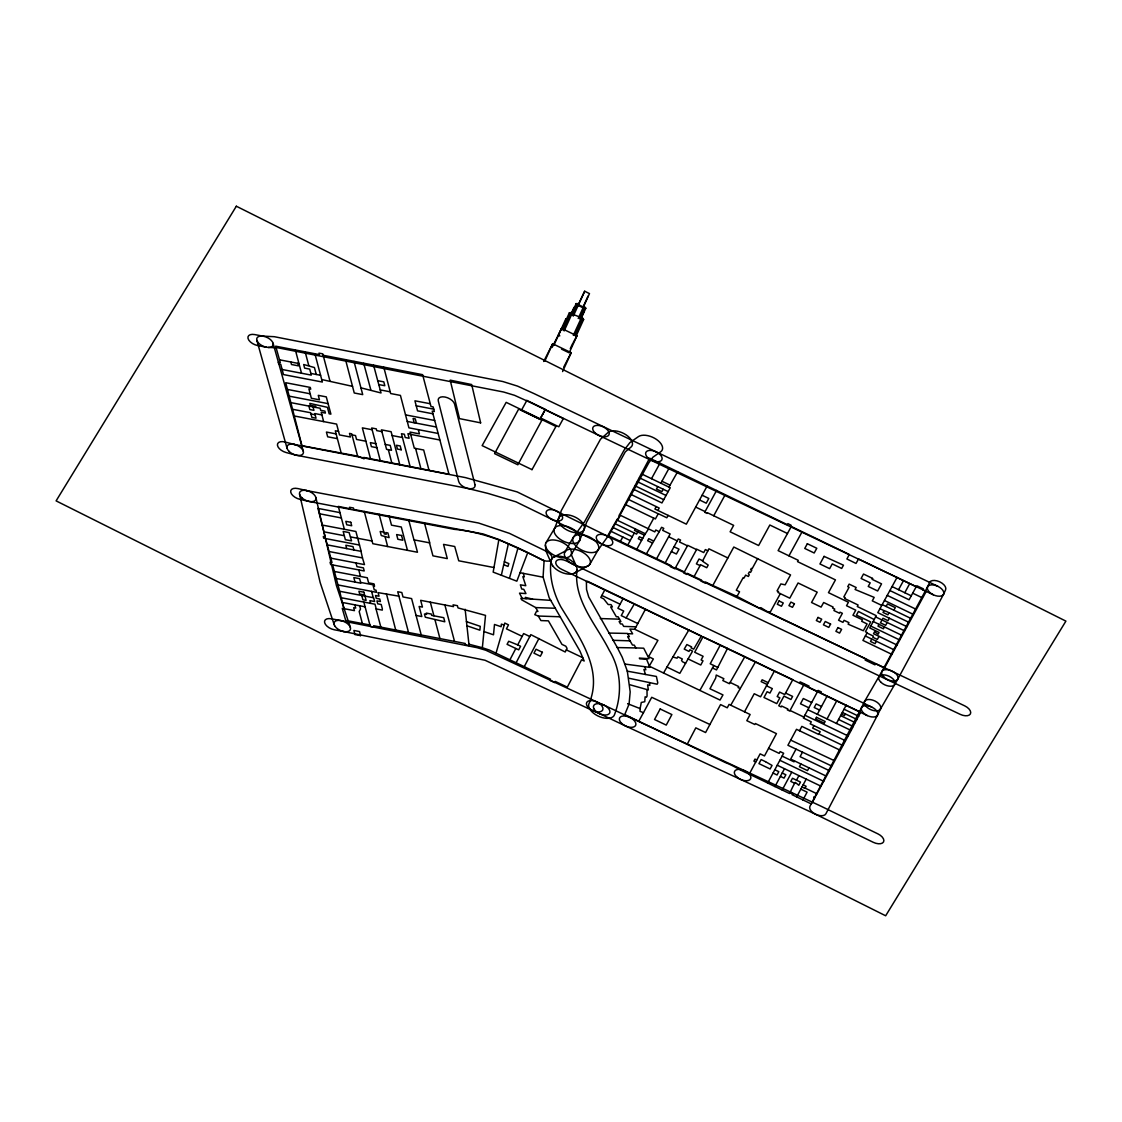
<?xml version="1.0" encoding="UTF-8"?>
<svg xmlns="http://www.w3.org/2000/svg" width="1122" height="1122" viewBox="0 0 1122 1122"><rect width="100%" height="100%" fill="white"/><g stroke="black" fill="none" stroke-linecap="round" stroke-linejoin="round"><path stroke-width="1.5" d="M629.807 684.729L647.015 689.581L647.057 696.061L646.44 697.225L645.136 696.804L644.757 701.713L641.279 702.456L640.129 708.599L640.031 711.334L643.467 712.666L651.714 697.295L709.903 724.489L720.562 704.588L727.266 707.8L729.076 704.406L750.127 714.49L746.817 720.675L754.854 724.517L755.387 723.536L776.452 733.634L764.489 755.947L760.127 753.858L749.23 774.11C738.641 769.566 733.227 765.442 725.359 762.567L624.744 714.56L628.881 704.574L628.054 703.704L629.077 703.887L630.185 691.895L627.296 670.998L622.205 657.197L617.212 647.394L588.699 596.946L586.54 589.485L586.399 581.617L587.69 581.364L701.348 636.034L693.705 649.175L691.012 647.857L691.573 646.861L686.86 644.547L684.238 649.105L688.964 651.419L689.89 649.778L692.583 651.097L679.834 673.34L666.973 667.043L663.551 673.018L649.47 666.258L646.567 659.259L639.708 658.838L639.316 658.081L649.063 658.698L643.705 648.193L635.894 647.941L634.253 645.108L632.471 645.052L627.605 636.651L629.414 636.721L627.507 633.453L608.797 633.06M550.972 560.776C549.051 576.61 553.342 592.725 560.734 606.679C577.9 635.136 604.281 669.049 588.784 704.167A13.927 7.588 24.5 0 0 599.597 716.706A13.927 7.588 24.5 0 0 614.561 714.518C622.387 693.62 621.027 669.568 609.302 650.325C596.609 625.024 573.132 600.102 577.031 569.541M344.356 529.289L338.311 506.387L349.882 508.715L349.489 507.27L353.43 508L353.823 509.458L483.161 533.96L498.883 539.528L493.161 572.122L516.835 581.182L520.075 572.725L543.146 577.227L549.149 597.675L579.878 650.956L584.183 660.998L581.589 659.764L567.311 687.141L555.236 681.419L554.605 682.583L549.92 680.367L550.537 679.203L489.515 650.101L482.362 647.717L485.517 615.389L458 607.914L457.397 605.67L453.064 604.842L453.526 606.637L420.652 600.326L422.447 607.086L419.123 606.455L421.802 616.539L416.066 615.445M712.526 668.011L716.509 669.918L727.547 648.362L702.989 636.819L694.7 652.261L703.101 656.286L701.138 659.946L703.003 660.83L700.773 665.009L688.081 658.937M501.38 575.123L508.336 543.96L498.883 539.528M794.797 783.338L790.786 781.417L792.483 778.261L800.491 782.09L798.794 785.26L795.302 782.385C794.194 783.282 787.658 797.546 790.365 792.567L792.988 793.787L791.95 794.614L811.36 803.983M509.514 577.998L517.915 548.251L508.336 543.96M496.008 653.228L504.774 623.075L508.504 624.856L506.429 628.853L522.179 636.328L523.609 633.565L529.794 636.511L530.79 634.631L565.222 651.994L567.073 648.418L565.797 646.202L561.954 644.379L548.406 620.845L540.916 620.578L538.294 616.034L534.787 614.688L536.484 611.392L537.943 611.448L535.713 607.591L521.702 599.849L520.846 598.335L550.846 600.368M558.602 518.35L561.351 510.482L600.494 439.235L608.334 432.236A13.927 7.588 24.5 0 1 626.286 434.985A13.927 7.588 24.5 0 1 630.606 447.412L625.291 451.829L586.596 522.263L584.239 529.135M520.075 572.725L527.719 552.725L517.915 548.251M558.644 518.224L554.703 528.182M584.197 529.261L579.415 540.86A13.927 7.588 24.5 0 1 557.227 536.891A13.927 7.588 24.5 0 1 564.52 525.825A13.927 7.588 24.5 0 1 579.415 540.86M845.301 740.646L810.196 723.83L811.262 721.797L803.38 718.024L807.812 709.721L836.451 723.438L838.555 719.483L853.253 726.523L816.942 793.773L815.105 796.999L813.969 796.802L813.66 797.658L814.768 798.079L811.697 803.338M780.337 593.622L769.818 612.893L865.777 658.965L865.16 660.073L874.936 664.827L875.553 663.733L884.459 668.053L926.197 591.462L922.859 589.877L923.392 588.868L916.94 585.796L916.015 586.652L858.554 558.966L856.016 563.44L846.886 558.98L849.34 554.478L791.305 526.484L778.121 550.622L798.275 560.327L797.56 561.631L835.455 579.892L828.471 592.654L848.414 602.262L846.535 605.726L855.749 610.172L852.972 615.249L862.467 619.821L861.654 621.293L867.096 623.93L863.351 630.746L848.106 624.169L848.933 622.64L844.081 620.312L842.945 622.359L838.569 620.242L842.37 613.299L840.041 612.177L839.48 613.229L833.927 610.55L834.726 609.064L832.594 608.04L833.127 607.058L823.66 602.5L821.108 607.114L811.543 602.5L817.195 592.178L798.079 582.977L789.776 598.18L777.981 592.486L778.5 591.56L777.055 590.873L780.856 583.931L785.148 584.828L790.547 574.927L733.802 547.031L712.807 585.502L705.626 582.066L705.121 583.061L700.998 581.084L701.488 580.116L687.379 573.384L686.804 574.436L683.803 573.005L696.762 549.219L703.732 552.571L705.373 549.57L707.87 550.776L708.908 548.826L727.855 557.957M927.557 586.89L929.549 582.486A8.822 4.797 24.5 0 1 939.549 581.757A8.822 4.797 24.5 0 1 945.608 589.779L943.602 594.197M543.679 361.48L552.683 343.753L571.21 352.687L562.599 371.578M544.801 361.074L552.683 343.753M552.122 347.427L561.589 328.423L576.96 335.829L569.205 352.827L561.519 349.124M567.564 318.802L565.853 318.872L558.097 335.871L559.822 335.815M553.833 345.422L561.589 328.423M569.387 312.729L561.645 329.728L563.328 329.672L564.184 330.906L571.925 313.908L571.07 312.659L569.387 312.729L570.242 313.95M563.342 328.087L564.745 324.987M563.328 329.672L571.07 312.659M571.35 313.192L573.945 307.526L575.488 307.484M571.659 313.473L576.189 303.557L585.824 308.213L573.314 335.31L574.983 335.254L575.895 336.544L583.636 319.546L582.739 318.255L571.925 313.908M577.62 303.515L572.458 314.847L573.3 316.095L584.674 291.229L589.485 293.599L578.209 318.522M577.465 306.362L584.674 291.229M582.991 307.176L588.012 296.152M579.779 318.185L584.296 308.27L585.824 308.213M585.095 307.119L579.92 318.452L580.649 319.546M580.481 319.391L583.706 312.295L582.823 311.018M574.983 335.254L582.739 318.255M575.923 335.029L578.04 330.387M570.285 348.647L572.402 344.005M563.637 367.273L571.21 352.687M517.705 644.884L508.701 641.265L507.074 644.337L518.701 649.848L520.58 646.258L517.705 644.884L522.179 636.328M861.556 707.617L864.557 701.46M877.558 715.051A8.822 4.797 24.5 0 0 867.376 705.738A8.822 4.797 24.5 0 0 863.744 713.213A8.822 4.797 24.5 0 0 877.558 715.051L880.546 708.894M696.552 549.598L687.702 545.334L674.897 568.812L670.409 566.694L670.97 565.6L607.9 535.432L617.198 519.191L618.026 519.598L619.947 515.91L619.134 515.531L649.61 458.169L787.307 524.661L787.868 523.651L790.982 525.152L790.449 526.162L791.262 526.555M813.983 725.639L812.651 728.094L820.182 731.698L818.723 734.461L801.851 726.383L799.523 730.745M749.23 774.11L767.7 783.002L783.647 753.255L780.155 751.586L779.187 753.381L768.57 748.29M625.403 504.493L655.402 518.939L658.291 513.666L666.819 517.775L668.123 515.391M509.893 659.862L515.825 648.488M516.05 662.892L529.794 636.511M524.24 666.692L538.925 638.502M807.812 709.721L818.162 690.409L821.374 691.951L820.813 693.003L860.672 712.19L853.141 726.467M794.516 760.912L794.039 761.824L782.132 756.116M687.099 744.447L695.808 727.855L705.598 732.54L709.903 724.489M838.555 719.483L846.17 705.275M767.7 783.002L774.937 786.592L784.488 768.71L820.855 786.129M627.647 633.692L632.654 633.846L629.891 629.077L634.729 629.274L645.487 609.176M766.494 685.808L774.432 670.956L792.791 679.666L784.769 694.56L779.58 692.078L777.195 696.538L779.86 697.828L776.761 703.634L763.984 697.505L767.111 691.713L769.958 693.073L772.343 688.613L766.494 685.808L760.59 696.804L754.222 693.733L744.517 711.797M801.978 786.985L804.951 788.401L806.087 786.284L803.128 784.867L796.606 796.971M845.357 713.887L844.445 715.584L841.416 714.125M604.954 589.667L600.775 597.465L603.72 598.882L608.166 604.534L611.083 604.632L612.416 606.96L610.634 606.904L616.315 616.721L618.124 616.777L620.887 621.588L619.106 621.518L620.494 623.944L622.289 624L623.678 626.399L636.048 626.819M637.787 623.537L621.251 615.613L623.706 611.055L617.899 608.278L623.187 598.447M879.031 624.323L878.021 626.202L883.421 628.811L884.445 626.932L902.004 635.389M802.917 800L807.097 792.16L800.813 789.159M634.407 603.832L626.118 617.942M663.551 673.018L699.876 690.409L713.844 665.542M785.582 693.059L792.595 696.411L790.94 699.483L783.941 696.131L778.766 705.766L781.164 706.93L781.655 706.019L787.868 708.992L787.364 709.889L789.762 711.039L804.348 683.859L809.088 686.117L808.527 687.169L817.615 691.461M831.626 765.989L787.924 745.274L796.508 729.3L840.027 750.155M796.017 749.145L790.687 759.075L826.03 776.017M817.335 714.279L827.124 696.033M774.979 786.536L782.188 790.014L791.753 772.188M800.898 763.97L799.411 766.733L807.517 770.618L808.99 767.841M827.04 718.936L836.802 700.717M796.494 780.169L798.934 775.625M645.262 533.721L635.304 528.925L634.505 530.411L644.449 535.208L648.558 528.869L654.785 531.87L655.795 530.005L659.231 531.66L661.587 527.298L663.761 528.35L662.667 530.355L670.143 533.96L656.58 558.798M720.352 644.926L710.212 663.789L717.814 667.436M802.468 752.231L800.084 756.663L829.172 770.59M803.128 784.867L806.213 779.117M881.892 671.517L927.628 586.722M943.532 594.337A8.822 4.797 24.5 0 1 929.647 592.318A8.822 4.797 24.5 0 1 933.546 584.969A8.822 4.797 24.5 0 1 943.532 594.337L897.796 679.147L880.447 709.076A8.822 4.797 24.5 0 1 866.493 706.846A8.822 4.797 24.5 0 1 870.7 699.637A8.822 4.797 24.5 0 1 880.447 709.076M641.63 473.933L668.922 487.088L677.632 471.773M656.244 506.611L654.911 509.023L657.871 510.44L659.175 508.028L630.83 494.367M799.593 682.919L800.154 681.867L804.348 683.859M896.997 645.024L873.519 633.72L874.557 631.784L878.105 634.239L879.073 632.429L869.746 627.955L873.239 621.532L884.445 626.932M876.366 641.279L875.076 643.677L870.504 641.475L871.808 639.077L894.36 649.947M861.612 707.519L809.958 806.255A8.822 4.797 24.5 0 0 815.694 814.306L873.253 842.299A8.822 4.797 24.5 0 0 883.533 841.949A8.822 4.797 24.5 0 0 877.965 833.898L820.014 805.722L629.723 717.337M877.502 715.149L825.876 813.829A8.822 4.797 24.5 0 1 815.694 814.306L625.529 725.976M660.872 483.217L669.301 467.762M627.731 545.096L634.323 532.992L636.595 534.086L637.745 531.982M787.49 533.525L769.832 525.012L758.626 545.516L730.113 531.786L733.648 525.348L707.365 512.698L707.014 513.385L704.714 512.277L716.607 490.412M770.253 612.121L766.971 611.448L760.8 607.619L759.524 608.25L737.014 596.399L739.538 591.771L736.312 590.214L743.185 577.606L744.04 578.012L745.625 575.137L748.374 576.456L749.244 574.843L748.374 573.707L749.398 571.869L750.548 572.416L751.754 570.242L750.604 569.696L751.319 568.391L752.091 568.784L757.673 558.546M897.053 577.409L881.766 605.417L872.285 600.859L874.164 597.381L855.09 589.485L856.17 587.507L849.158 584.127L847.727 586.68L849.059 587.325L843.814 596.932L845.203 597.605L844.684 598.545L858.106 605.01L857.278 606.525L876.198 615.641L873.239 621.532M889.339 618.222L888.007 620.676L882.972 618.25L880.447 622.836L885.651 625.333L887.207 622.5L904.556 630.859M889.886 590.537L909.086 599.779L916.211 586.722M651.503 478.701L659.96 463.218M620.354 541.463L622.794 536.989M633.425 489.206L661.938 502.951L670.255 487.733L668.922 487.088M636.651 549.471L644.449 535.208M619.484 514.858L648.039 528.616L653.761 518.154M646.328 553.959L659.231 531.66M665.22 562.865L678.263 538.967L680.563 540.061L679.525 541.996L687.435 545.811M707.197 485.938L686.341 524.17L657.871 510.44M713.732 515.755L725.219 494.69M906.899 626.679L877.797 612.668L881.766 605.417M891.836 654.35L862.916 640.41L867.222 632.598L865.413 631.742L870.686 621.967L856.451 615.122L858.428 611.476L874.094 619.47M889.031 612.752L887.909 614.786L883.028 612.43L884.038 610.649L886.015 611.308L908.834 622.303M879.031 636.356L877.348 639.442L872.804 637.254L873.407 636.118L866.969 633.018M892.06 586.568L904.781 592.711L909.718 583.622M694.083 576.582L700.563 564.731L706.748 567.718L708.192 565.053L702.484 561.168L707.87 550.776M788.948 555.853L802.104 531.772M898.554 589.709L903.547 580.579M668.137 491.618L657.773 486.625L656.454 489.024L661.882 491.646L663.2 489.248M638.769 721.25L643.467 712.666M886.1 606.469L887.516 603.902L895.286 607.647L893.869 610.214L882.215 604.604M573.16 342.645L576.96 335.829M881.92 671.475L864.655 701.292M774.432 670.956L744.868 656.636L729.398 683.705L722.82 680.549L723.844 678.684L716.243 675.037L715.696 678.053L709.96 688.782L722.975 694.911L720.029 700.058L699.876 690.409M730.745 705.205L755.499 661.84M666.973 667.043L688.824 630.017M564.899 551.94L573.244 537.494M589.863 564.212A13.927 7.588 24.5 0 0 574.436 549.303A13.927 7.588 24.5 0 0 567.844 560.72A13.927 7.588 24.5 0 0 589.863 564.212L598.222 549.752M649.329 665.949L653.355 658.965L648.586 656.622L657.913 640.367L634.729 629.274M545.979 542.753L554.605 528.35M579.513 540.706L570.902 555.11A13.927 7.588 24.5 0 1 549.822 552.403A13.927 7.588 24.5 0 1 552.964 539.934A13.927 7.588 24.5 0 1 571.491 552.739L571.561 555.306L576.399 566.372M573.398 537.27L584.548 521.814L624.084 450.132L629.961 442.531L638.544 436.542A13.927 7.588 24.5 0 1 656.566 439.487A13.927 7.588 24.5 0 1 660.577 451.871L652.906 457.215L648.881 462.699L609.484 534.17L598.082 549.99A13.927 7.588 24.5 0 1 575.881 545.951A13.927 7.588 24.5 0 1 583.244 534.928A13.927 7.588 24.5 0 1 598.082 549.99M323.655 421.606L321.201 412.265L325.408 413.078L324.903 411.115L320.682 410.315L320.121 408.24L315.941 407.44L315.675 406.374L310.317 405.351L309.812 403.401L327.442 407.328L329.153 413.808L330.92 414.144L326.278 396.879L318.283 395.351L319.447 399.811L311.355 398.254L308.887 388.829L310.738 389.194L310.275 387.427L285.717 382.714L301.958 445.729L357.609 456.135L364.061 458.814L363.752 457.439L448.968 474.241L432.222 411.101L434.354 411.536L433.765 409.179L433.134 406.907L431.002 406.501L422.615 374.678L323.15 355.267L322.729 353.837L318.943 353.164L319.363 354.594L275.661 346.179L280.318 362.644L278.298 362.266L278.775 364.005L280.766 364.37L283.473 374.58L322.365 382.041L314.917 353.809M737.014 596.399L712.807 585.502M565.783 550.86L553.763 557.045M588.98 565.292L574.24 573.272M543.062 577.269L544.114 560.621L527.719 552.725M582.009 319.602L583.636 319.546M582.276 312.337L583.706 312.295M617.142 647.562L635.894 647.941M600.326 618.545L619.498 619.176M612.977 640.297L630.031 640.844M535.713 607.591L555.446 608.264M538.294 616.034L560.397 616.791M261.721 336.067L274.329 336.698L502.852 381.536L517.551 386.122L534.451 393.794L656.075 451.801M268.2 347.441L278.004 347.82L503.638 392.027L514.577 395.323L530.341 402.475L598.657 435.308M624.856 664.056L649.918 667.38L649.47 666.258M282.001 369.475L311.299 375.113L309.714 369.11L304.637 368.128L303.669 364.496L314.426 367.539L316.25 374.468L320.583 375.295M332.659 564.927L339.671 591.266L373.64 597.76L374.636 601.532L369.909 600.621L370.639 603.37M627.184 671.138L656.398 676.454L657.787 682.919L657.127 684.21L628.699 678.193M354.861 604.856L355.716 608.082L353.682 607.703L354.454 610.649L342.238 608.32L345.688 620.368L369.923 624.996L370.246 626.413L373.977 627.156L373.626 625.739L465.209 643.481L465.532 644.827L469.066 645.529L465.139 609.274M468.673 644.154L482.362 647.717M377.707 380.681L378.801 384.58L384.818 385.716L383.794 381.845L377.707 380.681L373.584 365.155M378.801 384.58L380.232 389.909L390.218 391.802L390.666 393.542L400.428 395.407L408.927 427.833L437.931 433.415M429.025 470.328L423.681 450.006L414.298 448.197L410.035 432.068L419.418 433.877L418.296 429.642M408.618 519.682L413.962 539.85L429.754 542.866L424.411 522.74M383.85 532.179L380.19 531.463L381.27 535.545L389.138 537.634L387.903 532.95L385.786 532.543L386.234 534.282L384.327 533.918L379.124 514.213M340.008 512.628L317.961 508.406L325.156 536.849L323.304 536.47L323.683 538.195L325.562 538.56L332.028 562.613L330.05 562.234L330.681 564.548L364.215 570.958L363.416 567.872L356.978 566.638L355.997 562.978M340.808 620.578L331.299 618.783A8.822 4.797 24.5 0 0 324.651 622.738A8.822 4.797 24.5 0 0 334.258 629.765L343.767 631.56M279.56 359.825L298.957 363.542L301.509 373.219M354.019 361.438L360.933 387.833L381.045 392.966L380.232 389.909M430.203 403.724L414.93 400.806L417.538 410.848L432.91 413.808M338.549 431.381L335.31 430.764L341.172 452.951M376.88 447.706L375.814 443.667L370.33 442.615L371.382 446.64L376.88 447.706L380.344 460.847M399.769 464.606L391.101 431.704L381.424 429.852L386.557 449.319L391.522 450.273L390.218 445.378L385.253 444.424M319.461 513.764L341.354 517.943M324.006 531.828L344.314 535.713L345.352 539.682L351.551 540.874L349.124 532.571L343.164 531.435L344.314 535.713M350.513 536.905L372.083 541.028L372.799 543.693L417.482 552.248L414.2 539.892M327.203 544.857L361.186 551.365L355.898 531.491L322.379 525.082M334.51 571.477L367.259 577.746L368.605 582.865L373.963 583.875L374.566 586.189L373.219 585.922L374.257 589.821L375.968 590.144L376.529 592.332L337.89 584.927M336.334 578.503L360.821 583.188L359.615 578.672L353.823 577.578L355.001 582.066M398.899 596.175L378.058 592.626L379.026 596.203L375.519 595.53L376.249 598.335L379.755 598.994L380.428 601.546L376.936 600.887L377.721 603.832L381.214 604.492L382.322 608.727L382.307 610.102L376.024 608.895L380.863 627.198M433.919 615.81L443.737 617.689L444.803 621.784L425.308 617.212L424.453 613.986L426.626 614.407L426.304 613.103L431.325 614.057L431.675 615.375L433.919 615.81L430.315 602.177M339.671 591.266L342.378 602.458L365.099 606.806M310.85 373.43L316.25 374.468M321.719 379.545L352.518 386.347L354.257 392.995L362.715 394.621L360.933 387.833M433.765 409.179L416.22 405.799M287.33 389.404L310.177 393.794M405.519 414.888L434.649 420.47M289.083 396.136L328.157 403.64M407.244 421.423L436.121 426.963M290.626 402.588L315.941 407.44M292.141 409.207L310.654 412.756L311.86 417.384L316.025 418.183L314.819 413.555L321.902 414.93M310.962 413.934L315.114 414.733M410.652 434.396L439.712 439.978M375.814 443.667L372.139 429.74L362.35 427.861L370.541 458.87M381.887 431.619L376.74 430.624L376.263 428.856L371.677 427.987L372.139 429.74M293.866 415.897L336.614 424.088L339.489 434.915L350.443 437.019L349.489 433.401L351.733 433.835L357.609 456.135M392.097 435.546L402.461 437.538L410.147 466.682M351.999 434.887L355.52 435.56L356.544 439.445L365.898 441.241M336.151 433.919L326.418 432.054L327.666 436.795L337.385 438.66M306.306 490.51L478.547 523.02L509.402 533.343L546.288 551.295A8.822 4.797 24.5 0 1 551.842 559.345A8.822 4.797 24.5 0 1 541.561 559.682C514.269 545.18 485.63 532.179 454.452 529.36L309.195 501.464M493.975 567.536L458.73 560.79L454.733 546.512L443.541 544.38L447.299 558.602L432.938 555.839L429.488 542.824M325.562 538.56L359.503 545.054M328.984 551.505L362.462 557.915L364.496 564.604L330.85 558.167M360.625 582.416L374.257 585.025M341.27 597.745L375 604.211L376.249 608.951M263.544 336.277L254.75 334.58A8.822 4.797 24.5 0 0 248.032 338.479A8.822 4.797 24.5 0 0 257.597 345.52L266.377 347.231M410.61 434.158L407.931 433.639L409.137 438.267L405.21 437.51L404.355 434.242L401.452 433.709L402.461 437.538M293.768 444.326L465.42 477.607L517.158 491.913L606.82 535.811L964.724 705.864A8.822 4.797 24.5 0 1 970.404 713.915A8.822 4.797 24.5 0 1 960.18 714.335L602.318 544.31M296.615 455.28L467.916 488.491L487.902 493.4L515.98 501.815L551.968 519.416M340.934 620.606L477.145 647.689L485.812 650.241L597.128 702.077M343.655 631.532L484.999 660.241L592.276 710.408M306.783 490.609L297.961 488.589A8.822 4.797 24.5 0 0 290.724 492.095A8.822 4.797 24.5 0 0 299.897 499.346L308.718 501.366M294.707 444.55L285.184 442.026A8.822 4.797 24.5 0 0 277.429 445.097A8.822 4.797 24.5 0 0 286.166 452.545L295.675 455.069M647.015 689.581L648.348 689.946L647.604 684.855L649.834 685.402L649.428 682.541M504.199 625.066L501.38 624.127L501.113 626.707L494.493 624.463L493.498 634.8L483.947 631.56M466.387 621.63L480.244 626.328L479.879 630.185L466.794 625.753M627.997 703.845L640.129 708.599M504.353 561.771L508.813 563.567L507.986 566.428L503.708 564.703M603.468 704.882L596.581 701.825M599.877 713.802L592.837 710.675M855.273 722.652L840.63 715.626M684.336 571.925L675.458 567.732M598.783 435.364L933.322 594.786M727.533 648.446L744.868 656.636M566.33 649.89L582.767 657.688M629.849 717.393L603.917 705.093M782.188 790.014L789.369 793.422M625.417 725.92L599.428 713.592M656.132 451.829L937.824 586.287M774.811 769.748L778.808 771.67L777.055 774.993L773.03 773.058M871.822 707.098L565.937 560.762A8.822 4.797 24.5 0 0 555.965 561.533A8.822 4.797 24.5 0 0 562.066 569.555L867.292 715.584M844.053 709.244L858.737 716.271M601.841 595.459L620.101 604.211M842.313 712.442L857.138 719.539M821.514 706.467L816.171 703.901L814.235 707.519L819.579 710.086M811.683 702.526L803.31 698.529L800.491 703.789L808.85 707.8M768.163 682.681L762.147 679.792L761.165 681.643L767.182 684.532M836.451 723.438L851.009 730.408M804.881 715.233L847.937 735.878M790.098 710.478L803.899 717.084M818.962 733.998L842.678 745.429M834.221 760.618L790.701 740.113M779.874 760.295L823.73 781.319M777.237 765.232L784.488 768.71M756.817 759.973L754.98 759.103L753.9 761.137L755.737 762.02M782.16 773.002L785.863 774.769L784.04 778.121L780.365 776.368M805.119 788.121L816.942 793.773M702.134 495.237L708.809 498.449L706.229 503.189L699.539 499.963M661.938 481.24L669.988 485.125M887.25 595.403L916.267 609.358M884.459 600.494L913.266 614.365M879.971 608.699L884.038 610.649M668.628 536.751L677.211 540.888M865.371 635.978L871.808 639.077M673.999 546.779L679.006 549.191L676.398 554.002L671.377 551.589M653.439 540.944L648.754 538.686L647.646 540.706L652.331 542.964M700.072 565.614L696.397 563.861L699.048 559.008L702.723 560.776M642.738 538.35L639.386 536.737L638.292 538.756L641.63 540.355M602.234 544.268L551.926 519.402M730.127 682.428L738.655 686.524L738.094 687.576L740.211 688.599M912.705 593.187L922.41 597.858M904.781 592.711L911.26 595.824M639.498 477.832L657.773 486.625M695.668 507.06L705.093 511.604M637.38 481.675L666.019 495.475M893.869 610.214L910.98 618.46M635.276 485.952L663.733 499.655M887.207 622.5L875.525 616.862M628.334 499.388L658.235 513.792M870.77 626.076L899.507 639.919M616.777 520.005L635.304 528.925M614.912 523.637L634.323 532.992M612.808 527.382L632.275 536.765M610.522 531.071L630.185 540.552M672.765 656.973L677.085 658.179L677.87 656.805L682.316 658.979L681.531 660.353L682.471 661.728L685.598 663.256M578.223 305.394L583.033 307.779M565.853 318.872L566.75 320.163M573.945 307.526L574.688 308.62M576.189 303.557L577.003 304.763M532.585 599.134L525.348 597.367L526.036 598.685M522.221 598.433L519.5 593.145L525.966 593.58L523.778 589.331L521.702 589.008L520.356 584.828L525.797 585.712L522.838 576.638L524.381 576.89L523.217 573.342M551.603 563.959L546.035 551.211L545.39 545.11M350.345 627.352L336.446 585.656L315.913 497.663M334.23 624.786L320.149 582.5L299.574 494.311M645.529 674.476L643.888 669.469L645.851 669.792L644.841 666.72M273.081 343.248L303.319 451.31M256.84 340.261L287.064 448.309M342.378 602.458L344.075 608.657M363.71 363.304L370.779 389.699M386.459 593.776L395.687 629.975M371.578 591.378L373.275 597.689M361.761 595.487L362.897 599.751L366.109 600.368L364.973 596.091M308.887 406.08L309.812 409.544L313.95 410.343L313.052 406.879M346.726 548.602L345.828 545.25L353.023 546.624L353.893 549.962M359.629 605.768L360.499 609.008L359.194 611.546L362.378 623.537M416.416 423.19L415.28 418.913L413.078 418.492L414.2 422.756M444.873 604.982L454.522 641.377M435.013 619.919L439.936 638.516M407.468 550.327L401.297 527.017L391.508 525.152L389.096 516.064M421.213 634.884L411.606 598.601L402.994 596.946L401.816 592.528L397.735 591.743L408.492 632.359M323.15 355.267L329.98 381.115M364.257 511.436L372.083 541.028M358.76 569.934L360.485 576.442M363.837 602.065L369.923 624.996M297.751 363.304L298.424 365.856L291.482 364.51L290.822 361.985M415.589 448.435L420.946 468.772M385.112 536.877L387.665 546.526M361.003 551.337L362.462 557.915M305.17 351.929L308.746 365.477M295.409 350.134L298.957 363.542M383.794 367.231L390.218 391.802M388.324 449.67L391.844 463.049M345.562 359.811L352.518 386.347M531.996 469.641L482.137 445.616L506.176 402.349L555.951 426.444L531.996 469.641M765.513 761.684L772.048 765.428L770.141 768.977L758.963 763.619L761.137 759.594L765.513 761.684M542.403 652.275L540.355 656.216L533.974 653.186L536.05 649.245L542.403 652.275M816.451 717.309L815.554 719.006L824.249 723.171L825.161 721.474L816.451 717.309M660.171 708.978L654.533 719.511L666.244 725.107L671.882 714.574L660.171 708.978M541.87 420.217L517.831 464.788L494.592 453.639L518.659 409.067L541.87 420.217M779.075 600.957L777.294 604.253L781.473 606.259L783.254 602.977L779.075 600.957M872.607 578.419L872.117 579.331L881.541 583.861L877.67 590.985L868.232 586.441L870.195 582.851L861.107 578.475L863.505 574.043L872.607 578.419M830.589 624.07L828.779 627.408L823.422 624.828L825.259 621.49L830.589 624.07M542.655 414.284L540.65 417.987L558.812 426.767L563.356 418.548L545.152 409.825L542.655 414.284M794.418 603.776L792.483 607.325L788.948 605.628L790.912 602.079L794.418 603.776M824.095 556.372L819.944 563.973L829.649 568.644L832.244 563.903L841.682 568.447L843.478 565.207L824.095 556.372M818.036 617.423L816.339 620.536L820 622.303L821.697 619.19L818.036 617.423M837.938 627.591L835.904 631.321L839.579 633.103L841.626 629.372L837.938 627.591M807.349 543.721L804.755 548.448L814.193 552.992L816.788 548.265L807.349 543.721M526.863 400.428L521.435 410.287L539.962 419.221L545.376 409.362L526.863 400.428M236.335 206.224L56.1 500.875L885.665 915.776L1065.9 621.125L236.335 206.224M350.779 522.277L345.828 521.337L346.74 524.787L351.705 525.741L350.779 522.277M401.592 535.503L396.627 534.563L397.861 539.275L402.84 540.243L401.592 535.503M401.227 449.782L397.454 449.052L396.459 445.252L400.231 445.981L401.227 449.782M363.879 592.206L358.914 591.252L359.657 594.029L364.622 594.983L363.879 592.206M360.611 635.641L354.959 634.561L353.893 630.466L359.531 631.56L360.611 635.641M480.637 422.854L459.501 418.618L450.188 380.148L471.689 384.551L480.637 422.854M474.985 484.676L454.592 404.102A8.822 4.797 24.5 0 0 445.055 397.034A8.822 4.797 24.5 0 0 438.281 400.891L458.688 481.478A8.822 4.797 24.5 0 0 468.225 488.547A8.822 4.797 24.5 0 0 474.985 484.676M598.559 541.786A8.822 4.797 24.5 0 0 612.472 543.861A8.822 4.797 24.5 0 0 602.542 534.465A8.822 4.797 24.5 0 0 598.559 541.786M553.09 566.301A13.927 7.588 24.5 0 0 575.656 572.318A13.927 7.588 24.5 0 0 563.258 556.863A13.927 7.588 24.5 0 0 553.09 566.301M288.943 451.268A8.822 4.797 24.5 0 0 303.01 453.835A8.822 4.797 24.5 0 0 293.627 444.298A8.822 4.797 24.5 0 0 288.943 451.268M257.457 341.649A8.822 4.797 24.5 0 0 271.72 346.74A8.822 4.797 24.5 0 0 265.69 336.88A8.822 4.797 24.5 0 0 257.457 341.649M594.183 709.244A8.822 4.797 24.5 0 0 608.447 714.335A8.822 4.797 24.5 0 0 602.402 704.462A8.822 4.797 24.5 0 0 594.183 709.244M588.643 707.912A8.822 4.797 24.5 0 0 602.612 710.142A8.822 4.797 24.5 0 0 592.851 700.703A8.822 4.797 24.5 0 0 588.643 707.912M301.832 497.775A8.822 4.797 24.5 0 0 315.703 499.781A8.822 4.797 24.5 0 0 305.717 490.398A8.822 4.797 24.5 0 0 301.832 497.775M736.803 776.957A8.822 4.797 24.5 0 0 750.618 778.78A8.822 4.797 24.5 0 0 740.436 769.468A8.822 4.797 24.5 0 0 736.803 776.957M621.728 723.466A8.822 4.797 24.5 0 0 635.599 725.443A8.822 4.797 24.5 0 0 625.557 716.074A8.822 4.797 24.5 0 0 621.728 723.466M334.987 626.272A8.822 4.797 24.5 0 0 349.293 630.901A8.822 4.797 24.5 0 0 342.589 621.041A8.822 4.797 24.5 0 0 334.987 626.272M647.997 457.902A8.822 4.797 24.5 0 0 661.854 459.838A8.822 4.797 24.5 0 0 651.798 450.497A8.822 4.797 24.5 0 0 647.997 457.902M559.752 523.848A13.927 7.588 24.5 0 0 582.332 531.491A13.927 7.588 24.5 0 0 572.192 515.896A13.927 7.588 24.5 0 0 559.752 523.848M594.997 432.826A8.822 4.797 24.5 0 0 608.909 434.929A8.822 4.797 24.5 0 0 599.022 425.519A8.822 4.797 24.5 0 0 594.997 432.826M883.898 677.085A8.822 4.797 24.5 0 0 897.796 679.147A8.822 4.797 24.5 0 0 887.853 669.75A8.822 4.797 24.5 0 0 883.898 677.085M880.924 682.26A8.822 4.797 24.5 0 0 894.851 684.392A8.822 4.797 24.5 0 0 884.992 674.981A8.822 4.797 24.5 0 0 880.924 682.26M548.335 516.919A8.822 4.797 24.5 0 0 562.29 519.121A8.822 4.797 24.5 0 0 552.487 509.683A8.822 4.797 24.5 0 0 548.335 516.919"/></g></svg>
